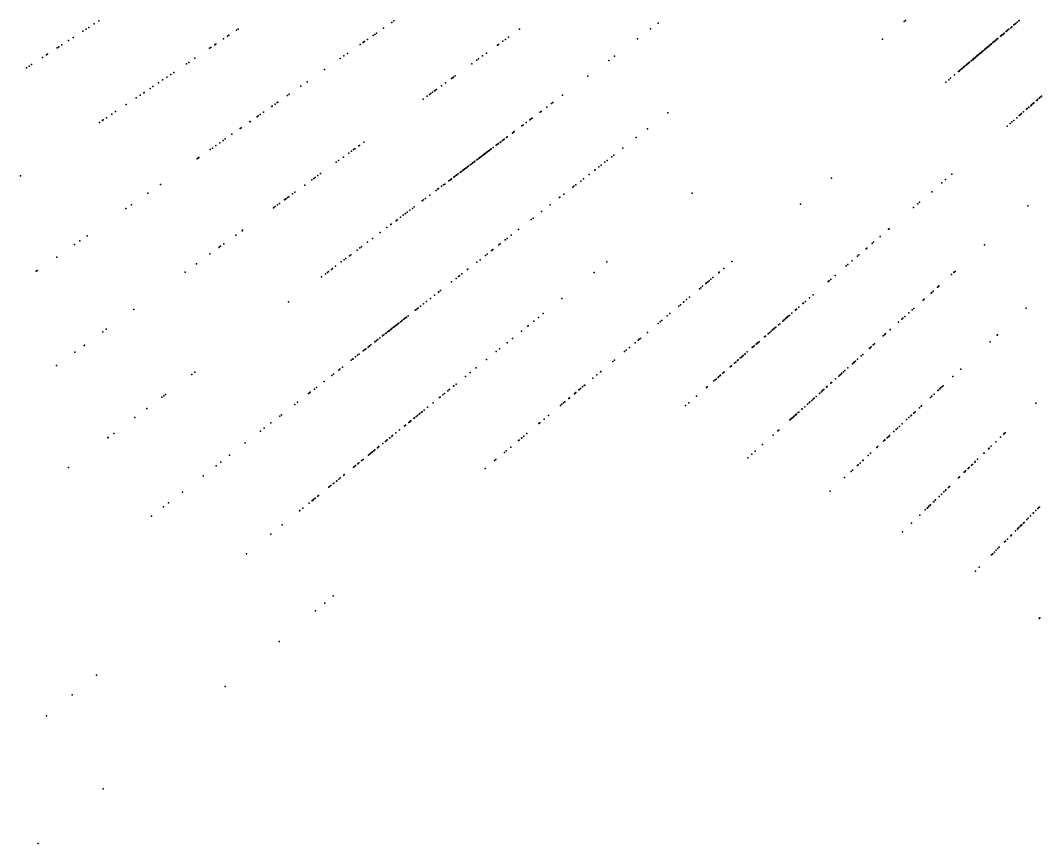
# Model space of a CAD drawing. Header units: metres. Extents: x -4327 to 4266, y -3886 to 3992.
# Drawn here: x -2167 to -1634, y -1811 to -1381 of the extents above; entities that cross this region are included whole.
import ezdxf

# ---------------------------------------------------------------- set-up
doc = ezdxf.new("R2010")
doc.units = ezdxf.units.M

msp = doc.modelspace()

# ---------------------------------------------------------------- linework, layer by layer
for p in [(-2126.55, -1381, 2271.84), (-2126.5, -1380.96, 2276.77), (-1973.4, -1381.79, 2523.43), (-1972.33, -1381.04, 1207.86), (-1705.7, -1381.25, 869.41), (-1705.11, -1380.77, 831.94), (-1646.64, -1381.7, 1229.34), (-1645.88, -1381.06, 840.25), (-1645.63, -1380.85, 1038.34), (-2134.86, -1386.4, 2180.1), (-2133.2, -1385.32, 2204.99), (-2131.78, -1384.39, 2379.4), (-2128.94, -1382.55, 2269.4), (-2054.66, -1385.89, 2542.73), (-2053.73, -1385.26, 2349.54), (-1977.83, -1384.89, 1353.04), (-1906.74, -1385.33, 2509.53), (-1838.22, -1385.2, 2516), (-1834.3, -1382.25, 2541.08), (-1652.38, -1386.51, 983.72), (-1652.09, -1386.27, 1185.48), (-1651.7, -1385.94, 429.49), (-1651.02, -1385.37, 868.73), (-1650.06, -1384.57, 1082.03), (-1649.55, -1384.14, 1222.18), (-1648.38, -1383.16, 693.33), (-1647.87, -1382.73, 1134.02), (-1647.38, -1382.31, 1222.12), (-2142.38, -1391.28, 2301.34), (-2139.95, -1389.7, 2113.91), (-2061.35, -1390.4, 2450.09), (-2059.33, -1389.03, 2325.25), (-2058.52, -1388.49, 2476.26), (-1988.41, -1392.3, 1166.76), (-1988.02, -1392.03, 1247.44), (-1987.72, -1391.82, 1225.58), (-1986.19, -1390.75, 2509.48), (-1983.12, -1388.6, 1120.08), (-1982.4, -1388.09, 2493.77), (-1981.39, -1387.39, 1341.64), (-1915.36, -1391.59, 1238.2), (-1914.08, -1390.66, 2505.45), (-1912.44, -1389.47, 2481.53), (-1845.14, -1390.41, 2519.94), (-1717.15, -1390.52, 993.16), (-1659.37, -1392.38, 920.18), (-1659.24, -1392.27, 767.68), (-1659.21, -1392.24, 374), (-1659.1, -1392.15, 504.37), (-1658.77, -1391.87, 597.33), (-1658.67, -1391.79, 648.44), (-1658.22, -1391.41, 1109.65), (-1657.81, -1391.07, 1258.12), (-1657.67, -1390.95, 338.5), (-1657.65, -1390.94, 857.16), (-1657.27, -1390.61, 955.45), (-1656.89, -1390.29, 1052.73), (-1655.42, -1389.06, 1164.95), (-1655.09, -1388.79, 1018.27), (-1654.85, -1388.59, 776.28), (-1654.83, -1388.57, 659.81), (-1654.82, -1388.56, 667.54), (-1654.62, -1388.39, 1213.51), (-1654.23, -1388.06, 910.38), (-1654.11, -1387.96, 1280.66), (-1653.73, -1387.64, 860.59), (-1653.61, -1387.54, 975.94), (-1653.49, -1387.45, 933.64), (-2148.26, -1395.09, 2295.03), (-2148.18, -1395.04, 2126.76), (-2147.46, -1394.58, 2314.4), (-2145.89, -1393.56, 2133.94), (-2068.7, -1395.35, 2351.19), (-2067.94, -1394.84, 2232.44), (-2065.94, -1393.5, 2509.71), (-2065.52, -1393.21, 2237.19), (-2065.49, -1393.19, 2176.53), (-2065.4, -1393.13, 2528.29), (-1990, -1393.41, 1290.85), (-1923.91, -1397.8, 2532.13), (-1918.27, -1393.71, 1226.94), (-1917.73, -1393.31, 1228.23), (-1665.84, -1397.8, 513.93), (-1665.48, -1397.5, 393.76), (-1665.1, -1397.18, 680.78), (-1665.06, -1397.15, 947.21), (-1664.79, -1396.92, 408.3), (-1664.78, -1396.91, 641.8), (-1664.53, -1396.71, 534.84), (-1664.46, -1396.65, 572.68), (-1664.45, -1396.64, 758.11), (-1663.8, -1396.09, 566.13), (-1663.53, -1395.87, 747.08), (-1663.23, -1395.62, 758.88), (-1663.12, -1395.52, 354.19), (-1662.67, -1395.15, 883.13), (-1662.37, -1394.89, 1119.9), (-1662.35, -1394.88, 2238.58), (-1662.29, -1394.82, 1001.08), (-1662.29, -1394.83, 807.95), (-1662.19, -1394.74, 549.18), (-1662.18, -1394.74, 893.92), (-1662.08, -1394.65, 2107.86), (-1661.92, -1394.51, 1100.19), (-1661.76, -1394.38, 630.36), (-1661.74, -1394.36, 608.6), (-1661.56, -1394.21, 780.76), (-1661.17, -1393.89, 1198.16), (-1660.67, -1393.47, 1072.74), (-1660.59, -1393.4, 668.57), (-1660.56, -1393.37, 460.14), (-1660.43, -1393.26, 831.36), (-1660.43, -1393.27, 527.26), (-1660.34, -1393.19, 964.29), (-1660.32, -1393.17, 343.89), (-1660.26, -1393.12, 1100.58), (-1660.07, -1392.96, 582.56), (-2156.04, -1400.15, 2209.03), (-2153.86, -1398.73, 2290.93), (-2153.4, -1398.44, 2472.78), (-2079.58, -1402.69, 2164.97), (-2076.28, -1400.47, 2451.74), (-2000.43, -1400.71, 1136.32), (-1998.45, -1399.33, 1247.26), (-1996.55, -1398, 1256.16), (-1928.97, -1401.48, 1101.56), (-1928.18, -1400.9, 2496.49), (-1925.98, -1399.31, 1210.55), (-1860.12, -1401.7, 2551.56), (-1857.07, -1399.4, 2467.82), (-1672.02, -1402.99, 447.17), (-1671.79, -1402.8, 660.06), (-1671.75, -1402.76, 559.94), (-1671.62, -1402.65, 302.43), (-1670.78, -1401.95, 1003.31), (-1670.3, -1401.55, 845.87), (-1669.78, -1401.11, 403.38), (-1669.69, -1401.03, 544.07), (-1669.63, -1400.98, 364.12), (-1669.41, -1400.8, 886.71), (-1669.36, -1400.76, 382.41), (-1669.28, -1400.69, 283.86), (-1669.23, -1400.65, 318.98), (-1668.97, -1400.43, 740.23), (-1668.91, -1400.38, 769.48), (-1668.9, -1400.38, 574.21), (-1668.68, -1400.19, 233.15), (-1668.56, -1400.09, 471.06), (-1668.08, -1399.69, 376), (-1667.88, -1399.52, 441.11), (-1667.82, -1399.47, 581.47), (-1667.8, -1399.45, 1181.33), (-1667.79, -1399.44, 818.74), (-1667.7, -1399.36, 495.73), (-1667.58, -1399.26, 1031.76), (-1667.21, -1398.95, 874.49), (-1667.19, -1398.93, 731.5), (-1667.04, -1398.81, 1114.05), (-1666.94, -1398.73, 790), (-1666.86, -1398.66, 489.24), (-1666.75, -1398.57, 541.86), (-1666.14, -1398.06, 991.92), (-1666.03, -1397.97, 678.56), (-1666, -1397.94, 253.2), (-2164.27, -1405.49, 2423.61), (-2163, -1404.67, 2245.67), (-2161.77, -1403.87, 2126), (-2087.32, -1407.91, 2462.08), (-2080.8, -1403.52, 2511.27), (-2008.54, -1406.39, 2510.16), (-1931.7, -1403.46, 2534.05), (-1677.44, -1407.54, 693.71), (-1677.28, -1407.4, 899.25), (-1677.07, -1407.23, 457.24), (-1676.9, -1407.08, 983.93), (-1676.8, -1407, 308.24), (-1676.21, -1406.51, 594.63), (-1676.16, -1406.47, 295.96), (-1675.59, -1405.99, 1282.82), (-1675.07, -1405.55, 420.71), (-1674.88, -1405.39, 1093.82), (-1674.61, -1405.16, 710.95), (-1674.5, -1405.07, 267.79), (-1674.33, -1404.93, 476.43), (-1673.69, -1404.4, 282.19), (-1673.57, -1404.29, 323.46), (-1673.55, -1404.28, 478.71), (-1673.01, -1403.82, 722.14), (-1672.81, -1403.65, 1071.7), (-1672.58, -1403.46, 362.31), (-1672.48, -1403.37, 290.46), (-1672.36, -1403.28, 484.61), (-2095.4, -1413.37, 2407.7), (-2095.35, -1413.33, 2337.63), (-2093.21, -1411.89, 2479.83), (-2091, -1410.4, 2317.51), (-2088.89, -1408.97, 2148.42), (-2017.73, -1412.83, 2372.2), (-1945.34, -1413.37, 1252.57), (-1942.22, -1411.11, 1257.23), (-1941.78, -1410.79, 1140.81), (-1941.27, -1410.42, 1261.63), (-1940.28, -1409.7, 1349.14), (-1871.08, -1409.96, 2538.63), (-1684.06, -1413.1, 909.9), (-1682.5, -1411.78, 1019.07), (-1681.59, -1411.02, 392.62), (-1679.38, -1409.17, 806.74), (-2103.09, -1418.55, 2148.73), (-2102.84, -1418.39, 2230.57), (-2099.76, -1416.3, 2339.98), (-2098.3, -1415.32, 2285.19), (-2021.06, -1415.16, 2188.85), (-2021.01, -1415.13, 2355.39), (-1952.99, -1418.93, 1189.65), (-1952.16, -1418.33, 2513.79), (-1951.23, -1417.65, 1273.14), (-1950.84, -1417.37, 1176.92), (-1950.13, -1416.85, 1235.67), (-1947.43, -1414.89, 1301.03), (-2107.08, -1421.24, 2205.72), (-2104.99, -1419.83, 2287.45), (-2034.34, -1424.46, 2340.05), (-2033.27, -1423.71, 2406.18), (-2032.95, -1423.49, 2192.07), (-2028, -1420.02, 2460.92), (-2027.03, -1419.34, 2541.58), (-1957.09, -1421.91, 1135.28), (-1954.99, -1420.39, 1137.28), (-1953.7, -1419.45, 1149.43), (-1890.06, -1424.26, 2503.44), (-1889.36, -1423.73, 1238.91), (-1884.29, -1419.91, 1325.55), (-1638.64, -1424.45, 280.43), (-1638.42, -1424.26, 270.76), (-1638.07, -1423.96, 1196.16), (-1637.94, -1423.84, 749.28), (-1636.59, -1422.67, 556.4), (-1636.57, -1422.65, 987.52), (-1636.48, -1422.57, 305.35), (-1636.28, -1422.39, 472.6), (-1636.03, -1422.18, 363.37), (-1635.22, -1421.47, 664.36), (-1634.97, -1421.26, 371.64), (-1634.81, -1421.12, 1039.73), (-1634.79, -1421.1, 626.88), (-1634.29, -1420.67, 766.16), (-1634.24, -1420.62, 879.68), (-1634.23, -1420.61, 825.12), (-1633.96, -1420.38, 978.82), (-2119.79, -1429.81, 2189.86), (-2117.76, -1428.45, 2123.36), (-2112.18, -1424.69, 2315.49), (-2040.42, -1428.72, 2575.18), (-2036.11, -1425.7, 2457.32), (-2035.89, -1425.54, 2188.01), (-1896.01, -1428.75, 1359.47), (-1895.43, -1428.31, 1328.28), (-1892.53, -1426.12, 1329.65), (-1829.23, -1429.15, 2512.57), (-1644.77, -1429.78, 408.22), (-1644.43, -1429.48, 499.91), (-1644.42, -1429.47, 569.21), (-1643.43, -1428.61, 315.13), (-1641.8, -1427.2, 1079.44), (-1641.45, -1426.89, 801.71), (-1640.66, -1426.21, 970.02), (-1640.54, -1426.1, 597.09), (-1639.66, -1425.34, 523.47), (-1639.28, -1425, 399.51), (-1639.19, -1424.92, 1096.98), (-2126.23, -1434.16, 2323.23), (-2124.66, -1433.1, 2383.33), (-2124.21, -1432.8, 2184.76), (-2122.55, -1431.68, 2125.8), (-2047.61, -1433.76, 2169.35), (-2047.39, -1433.6, 2396.58), (-2043.84, -1431.11, 2177.31), (-2043.23, -1430.68, 2363.15), (-2042.28, -1430.02, 2385.39), (-1903.25, -1434.2, 1190.62), (-1901.28, -1432.71, 1212.19), (-1900.91, -1432.44, 1208.68), (-1900.4, -1432.05, 1214.9), (-1900.04, -1431.78, 1213.03), (-1650.34, -1434.62, 2124.41), (-1649.46, -1433.85, 910.18), (-1648.53, -1433.04, 247.06), (-1646.93, -1431.66, 732.14), (-1645.66, -1430.55, 1017.52), (-1645.13, -1430.09, 297.27), (-2056.95, -1440.29, 2244.91), (-2052.68, -1437.3, 2282.41), (-2052.13, -1436.91, 2376.03), (-1910.46, -1439.63, 662.7), (-1909.87, -1439.19, 1304.35), (-1909.49, -1438.91, 665.18), (-1905.55, -1435.94, 1108.66), (-1905.02, -1435.53, 1257.48), (-1904.89, -1435.44, 1338.33), (-1839.79, -1437.4, 2527.07), (-1651.97, -1436.04, 2131.15), (-2063.32, -1444.75, 2202.9), (-2061.64, -1443.58, 2426.47), (-2060.45, -1442.74, 2451.68), (-1988.05, -1444.4, 2356.27), (-1918.4, -1445.62, 562.16), (-1918.14, -1445.42, 569), (-1918.05, -1445.36, 371.66), (-1917.81, -1445.17, 1234.3), (-1916.91, -1444.5, 1189.36), (-1916.57, -1444.24, 1231.84), (-1915.69, -1443.57, 1227.97), (-1915.15, -1443.17, 1229.28), (-1914.92, -1443, 769.69), (-1914.85, -1442.94, 1110.89), (-1914.75, -1442.87, 365.67), (-1914.74, -1442.86, 268.53), (-1914.66, -1442.8, 273.81), (-1913.56, -1441.97, 465.06), (-1913.16, -1441.67, 466.32), (-1913.12, -1441.64, 370.71), (-1845.72, -1442.04, 1226.62), (-2068.33, -1448.26, 2232.67), (-2067.2, -1447.47, 2211.91), (-2065.33, -1446.16, 2236.8), (-1995.96, -1450.15, 2198.39), (-1995.92, -1450.12, 2205.59), (-1994.55, -1449.12, 2402.99), (-1993.45, -1448.32, 2174.01), (-1992.87, -1447.91, 2475.45), (-1992.83, -1447.88, 2204.6), (-1990.71, -1446.34, 2546.69), (-1990.35, -1446.08, 2204.27), (-1925.78, -1451.18, 1118.82), (-1925.42, -1450.91, 2476.2), (-1925.26, -1450.79, 174.52), (-1925.18, -1450.73, 128.31), (-1925.11, -1450.67, 177.15), (-1925.06, -1450.64, 476.05), (-1925, -1450.59, 497.93), (-1924.97, -1450.57, 575.19), (-1924.9, -1450.52, 471.91), (-1924.79, -1450.43, 82.19), (-1924.76, -1450.41, 677.58), (-1924.48, -1450.2, 1146.96), (-1924.39, -1450.13, 674.61), (-1923.8, -1449.69, 914.89), (-1923.6, -1449.54, 182.29), (-1923.29, -1449.3, 208.71), (-1922.69, -1448.85, 180.89), (-1922.33, -1448.58, 183.49), (-1921.97, -1448.31, 179.5), (-1921.85, -1448.22, 220.46), (-1921.52, -1447.97, 273.47), (-1920.52, -1447.22, 279.97), (-1918.91, -1446, 374.51), (-1857.45, -1451.2, 1331.06), (-1852.69, -1447.48, 1234.52), (-2075.17, -1453.05, 2124.53), (-2074.64, -1452.68, 2407.36), (-2074.63, -1452.67, 2322.02), (-2074.33, -1452.46, 2135.46), (-2002.44, -1454.86, 2423.05), (-2001.3, -1454.03, 2356.49), (-1998.76, -1452.18, 2469.25), (-1932.48, -1456.22, 367.7), (-1932.23, -1456.04, 783.93), (-1932.21, -1456.02, 2455.28), (-1931.47, -1455.47, 783.62), (-1931.22, -1455.28, 399.92), (-1930.6, -1454.81, 2437.23), (-1930.37, -1454.64, 273.39), (-1930.33, -1454.61, 889.45), (-1930.17, -1454.48, 280.04), (-1930.05, -1454.4, 707.98), (-1929.06, -1453.65, 466.1), (-1928.54, -1453.26, 668.97), (-1927.81, -1452.71, 369.51), (-1927.55, -1452.51, 268.99), (-1927.52, -1452.49, 91.53), (-1927.28, -1452.31, 774.65), (-1927.02, -1452.11, 599.5), (-1926.63, -1451.82, 572.91), (-1926.47, -1451.7, 772.88), (-1926.42, -1451.66, 810.75), (-1926.29, -1451.56, 299.49), (-1926.24, -1451.53, 94.11), (-1926.24, -1451.53, 2466.46), (-1864.05, -1456.36, 1356.29), (-1862.17, -1454.89, 1188.69), (-1861, -1453.97, 1335.3), (-1858.49, -1452.01, 1220.39), (-2012.07, -1461.85, 2182.29), (-2010.69, -1460.85, 2393.53), (-1939.7, -1461.67, 893.76), (-1939.5, -1461.52, 675.63), (-1938.81, -1461, 2450.27), (-1937.73, -1460.18, 605.65), (-1937.32, -1459.87, 307.93), (-1937.08, -1459.7, 1146.36), (-1936.4, -1459.18, 275.58), (-1936.3, -1459.11, 371.14), (-1935.81, -1458.74, 1121.44), (-1935.44, -1458.46, 1032.59), (-1935.28, -1458.34, 1001.41), (-1934.82, -1457.99, 818.7), (-1934.3, -1457.6, 474.22), (-1933.67, -1457.13, 405.85), (-1933.44, -1456.95, 780.05), (-1933.42, -1456.94, 565.17), (-1870.39, -1461.31, 1220.01), (-1867.4, -1458.97, 1232.8), (-1867.23, -1458.84, 1304.19), (-1865.3, -1457.33, 1233.05), (-1680.78, -1461.08, 2107.63), (-2167.49, -1461.99, 2154), (-2094.37, -1466.5, 2475.78), (-2018.89, -1466.81, 2238.33), (-2015.15, -1464.09, 2246.47), (-2014.15, -1463.36, 2437.22), (-2013.55, -1462.93, 2286.89), (-1946.44, -1466.75, 1097.08), (-1945.82, -1466.28, 793.85), (-1943.69, -1464.67, 615.98), (-1943.2, -1464.31, 576.43), (-1942.6, -1463.85, 718.34), (-1942.33, -1463.65, 506.56), (-1941.08, -1462.71, 791.91), (-1940.79, -1462.49, 932.08), (-1940.09, -1461.96, 892.44), (-1877.23, -1466.65, 1226.11), (-1874.77, -1464.73, 1129.21), (-1873.36, -1463.63, 1215.4), (-1743.73, -1463.16, 2317.61), (-1686.14, -1465.74, 2125.93), (-1684.09, -1463.96, 2149.01), (-2100.85, -1471.03, 2105.93), (-2025.27, -1471.45, 2400.39), (-2024.03, -1470.54, 2441.17), (-1953.61, -1472.15, 1122.05), (-1950.2, -1469.58, 1126.55), (-1949.32, -1468.92, 1044.72), (-1949.2, -1468.83, 1014.86), (-1948.98, -1468.66, 905.6), (-1947.41, -1467.48, 1004.58), (-1883.57, -1471.61, 1194.2), (-1878.82, -1467.9, 1365.31), (-1878.29, -1467.48, 1113.86), (-1816.58, -1471.04, 2343.89), (-1691.36, -1470.28, 2088.69), (-2109.48, -1477.08, 2098.18), (-2033.15, -1477.17, 2462.9), (-2032.2, -1476.48, 2218.72), (-2029.52, -1474.53, 2469.25), (-2029.16, -1474.27, 2319.81), (-2028.72, -1473.95, 2470.97), (-2027.89, -1473.35, 2253.25), (-2027.3, -1472.92, 2225.56), (-1957.56, -1475.13, 797.16), (-1956.81, -1474.57, 2313.75), (-1955.91, -1473.89, 2397.52), (-1890.68, -1477.16, 2469.68), (-1885.81, -1473.35, 1135.86), (-1885.61, -1473.2, 2487.37), (-1760, -1476.81, 284.01), (-1698.66, -1476.62, 2106.9), (-1697.67, -1475.76, 269.35), (-1641.19, -1477.74, 2101.46), (-2112.35, -1479.09, 2103.38), (-2035.32, -1478.75, 2271.45), (-2035.08, -1478.57, 2142.51), (-2034.41, -1478.08, 2127.65), (-1967.53, -1482.64, 1022.82), (-1966.43, -1481.81, 2501.5), (-1966.35, -1481.75, 1023.78), (-1965.37, -1481.01, 2483.83), (-1964.02, -1480, 2289.5), (-1962.69, -1478.99, 908.92), (-1961.73, -1478.27, 910), (-1895.19, -1480.69, 2486.41), (-1700.84, -1478.52, -91.62), (-1973.96, -1487.48, 2159.26), (-1973.72, -1487.31, 2472.72), (-1971.25, -1485.44, 2233.43), (-1970.82, -1485.12, 1136.83), (-1970.6, -1484.95, 2297.17), (-1968.91, -1483.68, 2302.74), (-1900.57, -1484.89, 1120.67), (-1899.55, -1484.09, 1132.88), (-2132.63, -1493.29, 2090.67), (-2055.02, -1493.06, 2462.38), (-2051.72, -1490.66, 2302.33), (-2051.46, -1490.47, 2294.49), (-2051.38, -1490.42, 2299.44), (-1979.51, -1491.67, 2488.1), (-1976.01, -1489.03, 2288.4), (-1911.01, -1493.04, 1099.6), (-1907.26, -1490.12, 2477.79), (-1718.26, -1493.66, 2152.27), (-1713.93, -1489.9, -9.29), (-1713.63, -1489.64, 2084.03), (-2139.24, -1497.91, 2104.18), (-2136.42, -1495.94, 2170.33), (-2062.88, -1498.77, 2112.48), (-2061.29, -1497.62, 2300.43), (-1989.31, -1499.06, 2156.96), (-1986.14, -1496.66, 2141.68), (-1983.51, -1494.68, 2322.35), (-1917.46, -1498.09, 2297.79), (-1916.83, -1497.59, 2428.51), (-1914.16, -1495.5, 2527.8), (-1914.08, -1495.44, 1144.78), (-1913.11, -1494.69, 2315.22), (-1722.44, -1497.3, 32.99), (-1721.81, -1496.74, 51.65), (-1663.78, -1498.07, 2151.43), (-2148.53, -1504.42, 2141.78), (-2068.48, -1502.84, 2108.82), (-2063.73, -1499.39, 2505.41), (-2063.66, -1499.34, 2113.28), (-2063.66, -1499.34, 2117.97), (-1995.57, -1503.77, 2158.99), (-1994.93, -1503.29, 2369.15), (-1991.61, -1500.78, 2183.36), (-1990.1, -1499.65, 2143.58), (-1924.51, -1503.59, 2527.63), (-1923.62, -1502.9, 2305.17), (-1921.28, -1501.07, 2493.27), (-1920.94, -1500.8, 2431.07), (-1920.61, -1500.54, 1127.64), (-1730.09, -1503.94, 2150.58), (-1729.4, -1503.34, 10.62), (-1725.64, -1500.08, -3.12), (-1725.3, -1499.78, -45.52), (-1725.23, -1499.72, -15.59), (-2075.58, -1507.99, 2094.98), (-2002.9, -1509.29, 2171.69), (-1999.87, -1507.01, 2158.87), (-1998.38, -1505.89, 2342.33), (-1997.51, -1505.23, 2346.43), (-1928.94, -1507.05, 2514.17), (-1927.36, -1505.82, 2337.56), (-1861.03, -1507.03, 2388.17), (-1795.71, -1506.78, 1783.53), (-1736.02, -1509.1, 5.65), (-1735.18, -1508.37, -40.76), (-1732.91, -1506.39, 79.56), (-2159.19, -1511.88, 2130.93), (-2158.71, -1511.55, 2135.22), (-2081.45, -1512.26, 2089.24), (-2010.14, -1514.75, 2160.4), (-2008.09, -1513.21, 2282.67), (-2007.07, -1512.44, 2147.6), (-2006.54, -1512.03, 2333.95), (-2004.99, -1510.87, 2463.04), (-2004.38, -1510.41, 2107.1), (-1938.58, -1514.58, 2265.39), (-1938.15, -1514.25, 2355.79), (-1936.78, -1513.18, 1133.88), (-1933.98, -1510.99, 2262.49), (-1933.75, -1510.81, 2162.75), (-1867.7, -1512.44, 2417.75), (-1805.64, -1515.11, 1668.72), (-1802.66, -1512.61, 1642.96), (-1802.35, -1512.35, 1728.11), (-1799.99, -1510.37, 1698.37), (-1741.81, -1514.13, 2045.24), (-1680.99, -1513.57, 58.62), (-1679.88, -1512.57, -4.32), (-1679.73, -1512.43, 2120.47), (-1679.15, -1511.91, -74.59), (-1942.28, -1517.47, 2174.67), (-1939.91, -1515.63, 2468.51), (-1812.07, -1520.51, 1771.43), (-1811.05, -1519.65, 2143.93), (-1809.39, -1518.26, 2093.16), (-1809.08, -1518, 1714.81), (-1808.41, -1517.44, 1608.3), (-1808.28, -1517.33, 1940.48), (-1807.69, -1516.84, 1572.1), (-1806.79, -1516.07, 1752.24), (-1745.46, -1517.3, -58.67), (-1745.36, -1517.22, 1922.32), (-1745.35, -1517.21, 2088), (-1744.98, -1516.89, 1805.41), (-1744.11, -1516.14, 2146.79), (-1688.32, -1520.17, -63.83), (-1688.06, -1519.94, 2105.51), (-1687.59, -1519.51, 266.89), (-1951.15, -1524.41, 2160.7), (-1949.04, -1522.76, 191.27), (-1948.84, -1522.6, 96.49), (-1948.08, -1522.01, 2185.97), (-1817.87, -1525.37, 1933.48), (-1812.71, -1521.04, 2110.87), (-1755.18, -1525.75, 2148.62), (-1753.31, -1524.13, 1683.04), (-1691.73, -1523.24, -60.23), (-1691.36, -1522.91, 1373.45), (-1690.6, -1522.22, -17.99), (-2027.49, -1527.83, 2124.33), (-1959.87, -1531.22, 2179.94), (-1959.71, -1531.09, 376.53), (-1958.52, -1530.17, 2204.95), (-1956.91, -1528.91, 2176.65), (-1955.31, -1527.66, 2485.39), (-1953.23, -1526.03, 2353.47), (-1884.6, -1526.12, 2250.28), (-1823.56, -1530.15, 1600.94), (-1822.63, -1529.37, 1553.44), (-1821.1, -1528.08, 1694.71), (-1820.79, -1527.83, 1917.25), (-1819.44, -1526.69, 1667.9), (-1760.82, -1530.66, 1836.18), (-1758.64, -1528.76, 2015.6), (-1758.4, -1528.55, 1754.71), (-1758.32, -1528.49, 1986.54), (-1757.31, -1527.61, 2074.81), (-1695.83, -1526.93, 13.07), (-1695.39, -1526.54, 71.57), (-1695.22, -1526.38, 21.77), (-1642.02, -1531.21, 2076.55), (-2108.3, -1531.77, 2142.26), (-1966.28, -1536.23, 245.07), (-1966.21, -1536.17, 238.2), (-1966.17, -1536.14, 268.44), (-1965.7, -1535.78, 1119.61), (-1964.89, -1535.14, 2171.14), (-1961.22, -1532.27, 284.25), (-1961.16, -1532.23, 2304.36), (-1960.84, -1531.97, 178.78), (-1960.82, -1531.96, 2360.03), (-1960.82, -1531.96, 192.42), (-1960.18, -1531.46, 275.86), (-1896.78, -1535.98, 2237.71), (-1894.31, -1533.98, 2176.77), (-1829.58, -1535.2, 1634.76), (-1828.12, -1533.97, 2195.16), (-1767.5, -1536.47, 1679.19), (-1766.99, -1536.02, 2034.13), (-1766.7, -1535.77, 1860.99), (-1766.3, -1535.42, 1999.96), (-1765.75, -1534.94, 1553.17), (-1765.73, -1534.93, 1914.74), (-1764.49, -1533.85, 1428.33), (-1762.6, -1532.21, 1785), (-1762.15, -1531.82, 1864.53), (-1762.08, -1531.75, 1559.13), (-1706.39, -1536.44, 2050.54), (-1705.44, -1535.58, 2115.58), (-1705.38, -1535.53, 29.41), (-1703.23, -1533.59, 2019.93), (-1701.57, -1532.1, 2157.46), (-1700.69, -1531.3, 1.87), (-1973.27, -1541.69, 477.55), (-1973.18, -1541.61, 583.13), (-1972.52, -1541.1, 2127.3), (-1972.46, -1541.06, 175.72), (-1972.25, -1540.89, 346.88), (-1972.07, -1540.75, 97.64), (-1971.96, -1540.66, 88.07), (-1971.58, -1540.37, 491.29), (-1971.56, -1540.36, 281.61), (-1971.43, -1540.25, 294.03), (-1971.39, -1540.22, 370.4), (-1970.89, -1539.83, 599.74), (-1970.52, -1539.54, 555.09), (-1970.38, -1539.43, 150.88), (-1970.3, -1539.37, 175.53), (-1970.11, -1539.22, 90.72), (-1969.74, -1538.93, 2136.07), (-1968.93, -1538.3, 182.25), (-1968.92, -1538.29, 2123.41), (-1968.29, -1537.79, 193.15), (-1968.13, -1537.67, 389.3), (-1967.34, -1537.06, 2133.47), (-1967.04, -1536.82, 341.8), (-1966.79, -1536.62, 2398.44), (-1902.37, -1540.51, 2383.33), (-1902.22, -1540.39, 2188.26), (-1899.17, -1537.92, 2418.58), (-1834.33, -1539.18, 1639), (-1833.3, -1538.33, 2211.05), (-1832.48, -1537.63, 282.47), (-1832.35, -1537.53, 1992.69), (-1773.25, -1541.46, 1725.74), (-1772.78, -1541.05, 1504.57), (-1771.33, -1539.79, 2100.56), (-1770.78, -1539.32, 1911.69), (-1769.12, -1537.88, 1535.95), (-1768.59, -1537.41, 1963.09), (-1768.28, -1537.15, 1616.89), (-1767.62, -1536.57, 1640.92), (-1708.64, -1538.47, 2080.46), (-1706.89, -1536.89, 26.93), (-2124.43, -1543.49, 2151.46), (-2122.67, -1542.21, 2156.86), (-1979.75, -1546.75, 489.06), (-1978.26, -1545.59, 695.47), (-1977.9, -1545.3, 353.45), (-1977.81, -1545.24, 502.81), (-1977.65, -1545.11, 453.12), (-1976.76, -1544.42, 910.71), (-1976.47, -1544.19, 2319.81), (-1976.43, -1544.16, 378.34), (-1975.65, -1543.55, 688.67), (-1975.26, -1543.25, 800.12), (-1974.97, -1543.02, 883.68), (-1974.86, -1542.93, 709.02), (-1974.2, -1542.41, 276.45), (-1974.05, -1542.3, 384.87), (-1973.82, -1542.12, 586.2), (-1910.36, -1546.98, 2443.47), (-1905.68, -1543.19, 2235.93), (-1843.6, -1546.96, 1919.69), (-1839.94, -1543.9, 1628.68), (-1778.73, -1546.22, 1477.19), (-1778.28, -1545.83, 1443.02), (-1776.79, -1544.54, 1719.32), (-1776.69, -1544.45, 1570.2), (-1775.98, -1543.83, 2143.35), (-1775.22, -1543.18, 1415.96), (-1774.49, -1542.54, 1809.25), (-1774.05, -1542.16, 1480.46), (-1773.78, -1541.92, 2096.55), (-1716.66, -1545.68, 2056.09), (-1715.96, -1545.06, 1889.72), (-1715.67, -1544.79, 1895.72), (-1715.5, -1544.64, 38.4), (-1713.12, -1542.5, 2143.79), (-1712.99, -1542.38, 2002.65), (-1657.17, -1545.34, -21.63), (-1656.91, -1545.09, 66.13), (-2134.21, -1550.6, 2171), (-2134.05, -1550.48, 2137.26), (-1987.09, -1552.48, 610.49), (-1985.81, -1551.49, 402.66), (-1985.29, -1551.08, 1001.15), (-1985.16, -1550.98, 672.81), (-1985.08, -1550.92, 807.13), (-1984.41, -1550.39, 399.56), (-1982.4, -1548.82, 772.88), (-1982.31, -1548.75, 665.97), (-1981.68, -1548.26, 696.67), (-1981.5, -1548.12, 588.48), (-1980.77, -1547.54, 485.04), (-1980.77, -1547.54, 485.04), (-1917.16, -1552.48, 2215.14), (-1913.24, -1549.31, 2404.8), (-1849.27, -1551.72, 2309.69), (-1846.32, -1549.25, 1665.21), (-1844.8, -1547.97, 2417.43), (-1844.16, -1547.43, 2318.44), (-1785.11, -1551.78, 1890.94), (-1784.79, -1551.49, 1641.52), (-1784.4, -1551.16, 1902.9), (-1784.14, -1550.93, 1939.01), (-1783.08, -1550.01, 1705.73), (-1783.07, -1550, 1791.48), (-1782.61, -1549.6, 1668.32), (-1782.51, -1549.51, 1586.54), (-1782.06, -1549.12, 1766.24), (-1781.58, -1548.71, 2023.97), (-1723.88, -1552.19, 2089.83), (-1723.59, -1551.93, 1664.87), (-1723.06, -1551.45, 1521.05), (-1721.87, -1550.38, 1748.97), (-1721.27, -1549.84, 1788.34), (-1721.18, -1549.75, 1742.32), (-1660.84, -1548.76, 2098.06), (-2139.07, -1554.13, 2132.76), (-1994.01, -1557.89, 928.04), (-1993.59, -1557.57, 567.38), (-1992.43, -1556.65, 811.64), (-1991.35, -1555.81, 786.94), (-1990.53, -1555.17, 705.72), (-1988.41, -1553.52, 719.83), (-1987.74, -1553, 895.58), (-1987.64, -1552.91, 599.02), (-1987.34, -1552.68, 458.18), (-1918.89, -1553.89, 2212.28), (-1851.8, -1553.84, 2382.01), (-1850.99, -1553.16, 2342.32), (-1791.36, -1557.2, 2066.72), (-1790.77, -1556.69, 1877.91), (-1790.19, -1556.19, 1567.22), (-1789.83, -1555.87, 243.38), (-1789.08, -1555.23, 2073.21), (-1788.76, -1554.94, 1740.83), (-1787.71, -1554.03, 1953.72), (-1730.11, -1557.8, 1813.8), (-1728.26, -1556.14, 1507.56), (-1727.37, -1555.33, 1548.54), (-2148.64, -1561.08, 2078.49), (-2000.56, -1563.01, 1127.84), (-1999.27, -1562, 835.85), (-1994.61, -1558.36, 820.15), (-1929.33, -1562.34, 2432.98), (-1923.99, -1558.02, 2307.38), (-1857.9, -1558.96, 2418.71), (-1857.1, -1558.29, 2296.78), (-1796.7, -1561.85, 1631.4), (-1796.6, -1561.76, 59.09), (-1796.22, -1561.43, 103.26), (-1796.03, -1561.27, 157.93), (-1794.43, -1559.87, 87.57), (-1793.78, -1559.31, 1531.55), (-1792.91, -1558.55, 1789.15), (-1792.91, -1558.55, 1754.87), (-1792.68, -1558.35, 252.93), (-1792.53, -1558.22, 1604.87), (-1735.17, -1562.35, 1835.53), (-1735.11, -1562.3, 1930.03), (-1732.8, -1560.22, 1975.03), (-1732.57, -1560.01, 1859.67), (-1732.07, -1559.56, 1888.44), (-1731.75, -1559.28, 1428.89), (-1731.22, -1558.8, 1653.07), (-1676.09, -1562.98, 2152.34), (-2077.87, -1565.79, 2162.67), (-2076.38, -1564.67, 2101.85), (-2004.76, -1566.29, 940.92), (-2003.9, -1565.62, 732.94), (-2001.2, -1563.51, 1047.87), (-1934.88, -1566.84, 2295.2), (-1932.44, -1564.86, 103.81), (-1868.44, -1567.8, 2348.96), (-1866.25, -1565.97, 2283.01), (-1864.36, -1564.38, 2320.92), (-1864.21, -1564.26, 2059.02), (-1804.06, -1568.24, 111.55), (-1803.02, -1567.34, 97.13), (-1802.78, -1567.13, 189.96), (-1802.06, -1566.51, 150.62), (-1801.93, -1566.4, 1514.66), (-1801.81, -1566.29, 2051.47), (-1801.73, -1566.22, 1645.55), (-1800.56, -1565.2, 1877.62), (-1799.97, -1564.69, 2013.46), (-1799.82, -1564.56, 204.06), (-1741.55, -1568.1, 1477.74), (-1739.95, -1566.65, 1779.38), (-1739.33, -1566.1, 1713.18), (-1739.13, -1565.92, 1611.22), (-1738.74, -1565.57, 1927.63), (-1738.31, -1565.18, 2003.33), (-1737.48, -1564.44, 2078.75), (-1736.67, -1563.7, 1616.46), (-1680.36, -1566.96, 1924.72), (-2013.9, -1573.43, 846.6), (-2012.8, -1572.57, 955.8), (-2008.84, -1569.48, 1022.7), (-1943.41, -1573.74, 2453.42), (-1943.39, -1573.73, 163.22), (-1941.22, -1571.97, 2111.11), (-1940.99, -1571.78, 2146.13), (-1940.97, -1571.76, 2259.94), (-1939.89, -1570.89, 2288.57), (-1875.69, -1573.89, 2307.13), (-1875.37, -1573.63, 146.38), (-1874.8, -1573.14, 2166.44), (-1873.81, -1572.32, 2146.34), (-1873, -1571.64, 98.07), (-1872.67, -1571.36, 138.15), (-1809.11, -1572.63, 220.92), (-1808.64, -1572.22, 202.42), (-1805.15, -1569.19, 191.52), (-1804.57, -1568.68, 1507.74), (-1747.8, -1573.72, 1463.39), (-1746.3, -1572.38, 2112.36), (-1746.1, -1572.2, 1888.93), (-1746.09, -1572.19, 1700.24), (-1746.01, -1572.11, 2100.45), (-1745.99, -1572.09, 1625.14), (-1744.14, -1570.43, 1572.83), (-1743.69, -1570.03, 1475.98), (-1687.14, -1573.29, 2161.81), (-1686.7, -1572.88, 2084.57), (-1686.04, -1572.26, 1893.02), (-1685.46, -1571.71, 2055.78), (-2093.67, -1577.69, 2086.45), (-2092.64, -1576.92, 2108.87), (-2091.72, -1576.23, 2091.52), (-2016.9, -1575.78, 1077.39), (-2016.51, -1575.47, 941.68), (-2016.03, -1575.09, 833.58), (-1948.58, -1577.93, 409.05), (-1948.21, -1577.63, 278.01), (-1948.17, -1577.59, 2260.87), (-1946.82, -1576.5, 175.86), (-1946.71, -1576.41, 275.03), (-1945.93, -1575.79, 181.27), (-1945.85, -1575.72, 2137.3), (-1944.13, -1574.33, 303.7), (-1881.01, -1578.36, 168.34), (-1880.8, -1578.18, 201.99), (-1880.65, -1578.05, 2158.92), (-1878.06, -1575.88, 107.71), (-1877.69, -1575.57, 2127.23), (-1877.3, -1575.24, 133.12), (-1814.28, -1577.13, 233.46), (-1753.29, -1578.67, 1756.76), (-1752.71, -1578.15, 2033.34), (-1751.79, -1577.32, 1739.32), (-1750.05, -1575.75, 262.46), (-1749.78, -1575.51, 2059.23), (-1749, -1574.81, 1921.83), (-1748.73, -1574.57, 1778.26), (-1748.18, -1574.06, 1604.51), (-1692.02, -1577.83, 1678), (-1692.01, -1577.82, 1998.97), (-1691.26, -1577.12, 1950.11), (-1690.16, -1576.1, 1778.3), (-1688.17, -1574.24, 1987.84), (-1687.87, -1573.96, 1779.9), (-2101.51, -1583.6, 2096.6), (-2024.14, -1581.44, 970.78), (-2022.69, -1580.3, 1062.39), (-1956.59, -1584.42, 198.84), (-1954.81, -1582.97, 205.56), (-1951.85, -1580.58, 257.74), (-1885.29, -1581.95, 97.37), (-1884.57, -1581.34, 118.84), (-1883.69, -1580.61, 2242.17), (-1883.19, -1580.19, 1926.06), (-1883.08, -1580.09, 238.73), (-1819.96, -1582.07, 134.95), (-1818.23, -1580.56, 140.1), (-1759.18, -1583.97, 1601.4), (-1759.03, -1583.84, 1563.91), (-1759.02, -1583.82, 1722.68), (-1757.73, -1582.67, 1647.53), (-1756.33, -1581.41, 1870.46), (-1755.41, -1580.58, 2014.12), (-1754.96, -1580.17, 1492.72), (-1754.02, -1579.33, 1684.54), (-1697.75, -1583.17, 1501.23), (-1696.86, -1582.34, 1749.36), (-1696.77, -1582.26, 1640.59), (-1637.02, -1580.86, 9.31), (-2107.79, -1588.33, 2091.13), (-2032.02, -1587.59, 2098.67), (-2031.14, -1586.9, 2104.78), (-1961.89, -1588.71, 520.07), (-1961.67, -1588.53, 380.76), (-1960.78, -1587.81, 299.32), (-1960.08, -1587.24, 387.49), (-1959.22, -1586.54, 419.76), (-1958.78, -1586.19, 2116.1), (-1958.01, -1585.57, 174.11), (-1957.91, -1585.48, 179.62), (-1957.63, -1585.26, 2138.39), (-1893.89, -1589.16, 2103.39), (-1891.57, -1587.22, 2283.82), (-1765.42, -1589.59, 181.1), (-1765.41, -1589.58, 88.8), (-1765.18, -1589.38, 171.96), (-1764.95, -1589.17, 1512.12), (-1764.58, -1588.83, 109.51), (-1764.46, -1588.72, 184.91), (-1764.25, -1588.54, 171.87), (-1764.01, -1588.32, 134.14), (-1763.91, -1588.23, 203.1), (-1763.8, -1588.13, 130.23), (-1763.55, -1587.9, 227.85), (-1763.43, -1587.8, 1779.01), (-1763.26, -1587.64, 218.67), (-1762.59, -1587.05, 200.34), (-1762.54, -1587, 119.76), (-1762.5, -1586.97, 162.59), (-1762.24, -1586.73, 219.85), (-1762.11, -1586.61, 1857.76), (-1762.09, -1586.59, 1544.43), (-1762.05, -1586.56, 101.58), (-1761.07, -1585.68, 128.73), (-1760.87, -1585.49, 226.2), (-1704.45, -1589.43, 2094.98), (-1703.23, -1588.29, 1696.88), (-1702.22, -1587.35, 2136.26), (-1701.88, -1587.03, 1847.9), (-1701.86, -1587.01, 2133.47), (-1700.78, -1586.01, 1805.69), (-1700.65, -1585.88, 1644.34), (-1699.99, -1585.26, 1543.08), (-2040.07, -1593.87, 1073.18), (-2036.6, -1591.16, 960.68), (-1969.38, -1594.77, 480.4), (-1966.85, -1592.73, 199.88), (-1966.72, -1592.62, 276.46), (-1966.31, -1592.29, 2136.03), (-1964.55, -1590.86, 265), (-1964.11, -1590.51, 313.82), (-1964, -1590.42, 283.05), (-1963.64, -1590.12, 527.72), (-1963.52, -1590.02, 288.56), (-1896.7, -1591.52, 176.53), (-1896.44, -1591.31, 226.8), (-1896.16, -1591.06, 192.77), (-1896.14, -1591.05, 217.24), (-1771.3, -1594.89, 68.27), (-1709.96, -1594.57, 1664.85), (-1709.25, -1593.9, 1975.23), (-1708.23, -1592.95, 1474.61), (-1706.85, -1591.66, 1810.09), (-2121.89, -1598.96, 2107.48), (-2121.71, -1598.83, 2104.95), (-2118.76, -1596.6, 2104.37), (-2042, -1595.38, 2092.58), (-1976.27, -1600.35, 375.09), (-1975.86, -1600.02, 392.03), (-1974.6, -1599, 493.17), (-1974.53, -1598.94, 404.55), (-1973.37, -1598.01, 498.61), (-1973.11, -1597.79, 514.39), (-1971.35, -1596.37, 396.8), (-1907.19, -1600.32, 2111.15), (-1906.98, -1600.15, 2165.18), (-1905.67, -1599.04, 2142.33), (-1905.54, -1598.94, 196.45), (-1904.55, -1598.11, 231.87), (-1902.82, -1596.65, 218), (-1774.23, -1597.52, 1636.07), (-1771.75, -1595.29, 1492.48), (-1715.92, -1600.12, 1670.65), (-1715.82, -1600.02, 1780.97), (-1714.62, -1598.91, 2032.39), (-1714.13, -1598.45, 1935.28), (-1713.82, -1598.16, 1619.02), (-1713.33, -1597.7, 1564.4), (-1711.16, -1595.68, 1870.49), (-1655.35, -1598.56, 1782.79), (-1653.69, -1596.95, 2103.09), (-1653.26, -1596.54, 1788.58), (-1653.02, -1596.31, 1920.77), (-2049.99, -1601.62, 1100.07), (-1982.89, -1605.71, 414.82), (-1982.26, -1605.2, 611.63), (-1980.96, -1604.15, 523.67), (-1980.49, -1603.77, 704.49), (-1980.17, -1603.51, 622.76), (-1978.19, -1601.91, 383.97), (-1976.8, -1600.78, 305.99), (-1913.63, -1605.72, 2139.44), (-1911.26, -1603.74, 2064.71), (-1779.76, -1602.5, 80.36), (-1720.1, -1604.02, 262.12), (-1719.55, -1603.51, 1726.92), (-1716.54, -1600.7, 1632.97), (-1661.65, -1604.63, 1773.5), (-1661.27, -1604.27, 1969.19), (-1660.23, -1603.26, 1914.21), (-1657.85, -1600.97, 2122.29), (-2058.23, -1608.07, 2106.86), (-1989.24, -1610.86, 635.98), (-1989.03, -1610.69, 606.34), (-1988.49, -1610.25, 717.86), (-1985.65, -1607.95, 2109.74), (-1985.11, -1607.51, 494.35), (-1984.57, -1607.08, 594.7), (-1984.53, -1607.04, 634.47), (-1984.22, -1606.79, 502.8), (-1984.07, -1606.67, 749.43), (-1983.62, -1606.3, 603.22), (-1983.55, -1606.25, 508.42), (-1919.71, -1610.83, 253.03), (-1919.06, -1610.28, 2103.24), (-1914.58, -1606.52, 179.56), (-1787.38, -1609.36, 215.05), (-1785.32, -1607.51, 112.11), (-1785.26, -1607.45, 216.12), (-1783.59, -1605.95, 123.81), (-1727.29, -1610.73, 164.5), (-1727.24, -1610.67, 1536.45), (-1724.54, -1608.16, 1843.32), (-1723.3, -1607, 1875.35), (-1667.37, -1610.16, 1650.49), (-1664.05, -1606.96, 1806.34), (-1663.98, -1606.89, 1656.66), (-2142.4, -1614.41, 2108.85), (-2065.25, -1613.55, 1113.32), (-2062.84, -1611.66, 1093.53), (-1993.45, -1614.27, 646.24), (-1992.99, -1613.89, 2117.54), (-1992.35, -1613.37, 717.75), (-1991.19, -1612.44, 724.87), (-1990.71, -1612.04, 825.36), (-1924.71, -1615.03, 209.47), (-1924.69, -1615, 277.24), (-1733.52, -1616.53, 1542.04), (-1732.8, -1615.86, 171.52), (-1732.73, -1615.79, 172.81), (-1730.1, -1613.35, 2053.01), (-1729.79, -1613.06, 2007.83), (-1728.82, -1612.15, 2006.69), (-1673.64, -1616.22, 1490.27), (-1672.31, -1614.94, 192.54), (-1672.18, -1614.81, 1641.92), (-1671.81, -1614.45, 105.92), (-1670.53, -1613.22, 1512.64), (-1670.1, -1612.79, 1953.55), (-1668.9, -1611.64, 2106.23), (-1668.62, -1611.37, 1521.74), (-2072.06, -1618.87, 2135.25), (-2002.4, -1621.51, 870.72), (-2002.21, -1621.36, 619.27), (-2001.18, -1620.52, 648.75), (-2000.4, -1619.9, 624.66), (-1998.57, -1618.41, 837.92), (-1998.26, -1618.16, 843.99), (-1736.95, -1619.73, 1512.12), (-1677.38, -1619.83, 1946.91), (-1677.27, -1619.72, 1633.61), (-1677.06, -1619.52, 1828.66), (-1677.06, -1619.52, 1667.77), (-1676.88, -1619.34, 1974.54), (-1674.39, -1616.94, 1505.3), (-1674.21, -1616.76, 98.44), (-1674.06, -1616.62, 2152.43), (-2082.77, -1627.24, 2077.79), (-2006.32, -1624.69, 765.49), (-2005.95, -1624.39, 765.34), (-2005.36, -1623.91, 2147.3), (-2004.03, -1622.83, 737.15), (-2003.78, -1622.63, 730.98), (-1744.49, -1626.76, 76.13), (-1685.02, -1627.21, 1685.36), (-1684.24, -1626.45, 169.5), (-1683.93, -1626.15, 1813.57), (-1682.54, -1624.81, 1783.66), (-1682.18, -1624.47, 160.32), (-1682.1, -1624.38, 194.95), (-2015.11, -1631.8, 2169.73), (-2015.09, -1631.79, 858.94), (-2015.06, -1631.77, 885.7), (-2015.01, -1631.73, 779.58), (-2014.71, -1631.48, 970.08), (-2014.61, -1631.4, 960.38), (-2014.13, -1631.01, 888.44), (-2013.5, -1630.5, 979.18), (-2012.17, -1629.42, 747.79), (-2011.68, -1629.03, 744.55), (-1690.4, -1632.4, 1548.94), (-1690.32, -1632.32, 1804.1), (-1689.55, -1631.58, 68.56), (-1689.34, -1631.38, 1672.25), (-1687.45, -1629.55, 1986.99), (-1686.27, -1628.41, 2014.32), (-2092.72, -1635.01, 2130.23), (-2090.11, -1632.97, 2127.57), (-2021.73, -1637.16, 861.77), (-2021.52, -1636.99, 853.82), (-2019.85, -1635.64, 2131.8), (-2016.69, -1633.08, 2126.11), (-1694.77, -1636.62, 1845.89), (-1693.82, -1635.7, 169.17), (-1693.59, -1635.48, 1540.83), (-1693.12, -1635.02, 1976.09), (-1692.61, -1634.54, 2006.33), (-1692.2, -1634.14, 262.18), (-1691.94, -1633.89, 1857.35), (-1636.93, -1636.93, 1489.93), (-1635.85, -1635.85, 2032.18), (-1635.41, -1635.41, 2000.56), (-1635.08, -1635.08, 1937.08), (-2099.02, -1639.94, 2082.28), (-1697.51, -1639.26, 1533.39), (-1643.13, -1643.13, 1816.53), (-1641.69, -1641.69, 1619.08), (-1641.6, -1641.6, 1798.56), (-1640.94, -1640.94, 1905.56), (-1639.78, -1639.78, 1955.59), (-1638.3, -1638.3, 2057.72), (-1638.27, -1638.27, 1569.19), (-1638.2, -1638.2, 1707.48), (-2030.77, -1644.48, 873.54), (-1706.61, -1648.06, 1669.92), (-1701.86, -1643.47, 1526.34), (-1647.58, -1647.58, 1600.45), (-1646.6, -1646.6, 1663.88), (-1646.4, -1646.4, 1767.52), (-1646.01, -1646.01, 1528.9), (-1645.8, -1645.8, 1737.05), (-1645.07, -1645.07, 1551.75), (-1644.71, -1644.71, 1737.87), (-1644.67, -1644.67, 1679.24), (-1644.6, -1644.6, 1861.46), (-1644.36, -1644.36, 1473.48), (-1643.47, -1643.47, 1598.32), (-2036.64, -1649.24, 907.97), (-1653.3, -1653.3, 1506.63), (-1652.87, -1652.87, 1887.61), (-1651.85, -1651.85, 2036.31), (-1650.09, -1650.09, 1892.86), (-1649.87, -1649.87, 1460.64), (-1649.73, -1649.73, 1965.28), (-1658.6, -1658.6, 1489.82), (-1657.6, -1657.6, 1729.67), (-1656.75, -1656.75, 1616.89), (-1656.13, -1656.13, 1640.92), (-2049.42, -1659.59, 2080.1), (-1660.09, -1660.09, 1841.46), (-1659.88, -1659.88, 1983.94), (-1659.67, -1659.67, 1759.67), (-1659.49, -1659.49, 1598.87), (-1668.57, -1668.57, 1496.98), (-1666.5, -1666.5, 1626.41), (-2008.43, -1685.28, 2091.34), (-2004.04, -1681.59, 2126.75), (-2013.38, -1689.43, 2120.04), (-1635.2, -1693.3, 1766.8), (-1634.87, -1692.95, 1839.78), (-2032.38, -1705.37, 2097.4), (-2127.76, -1723.02, 2116.34), (-2140.43, -1733.28, 2119.36), (-2060.47, -1728.94, 2083.8), (-2153.91, -1744.2, 2101.59), (-2153.91, -1744.2, 2101.59), (-2124.22, -1782.44, 2114.59), (-2158.26, -1810.99, 2095.49)]:
    msp.add_point(p)

doc.saveas('drawing.dxf')
